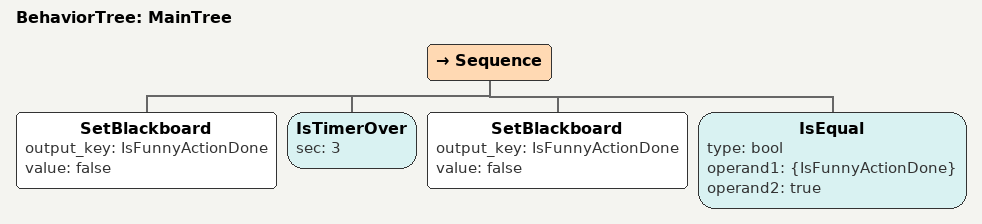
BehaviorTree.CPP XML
<root main_tree_to_execute = "MainTree">
    <BehaviorTree ID="MainTree">
        <Sequence>
            <SetBlackboard output_key="IsFunnyActionDone" value="false" />
            <IsTimerOver sec="3"/>
            <SetBlackboard output_key="IsFunnyActionDone" value="false" />
            <IsEqual type="bool" operand1="{IsFunnyActionDone}" operand2="true"/>
        </Sequence>
    </BehaviorTree>
</root>
